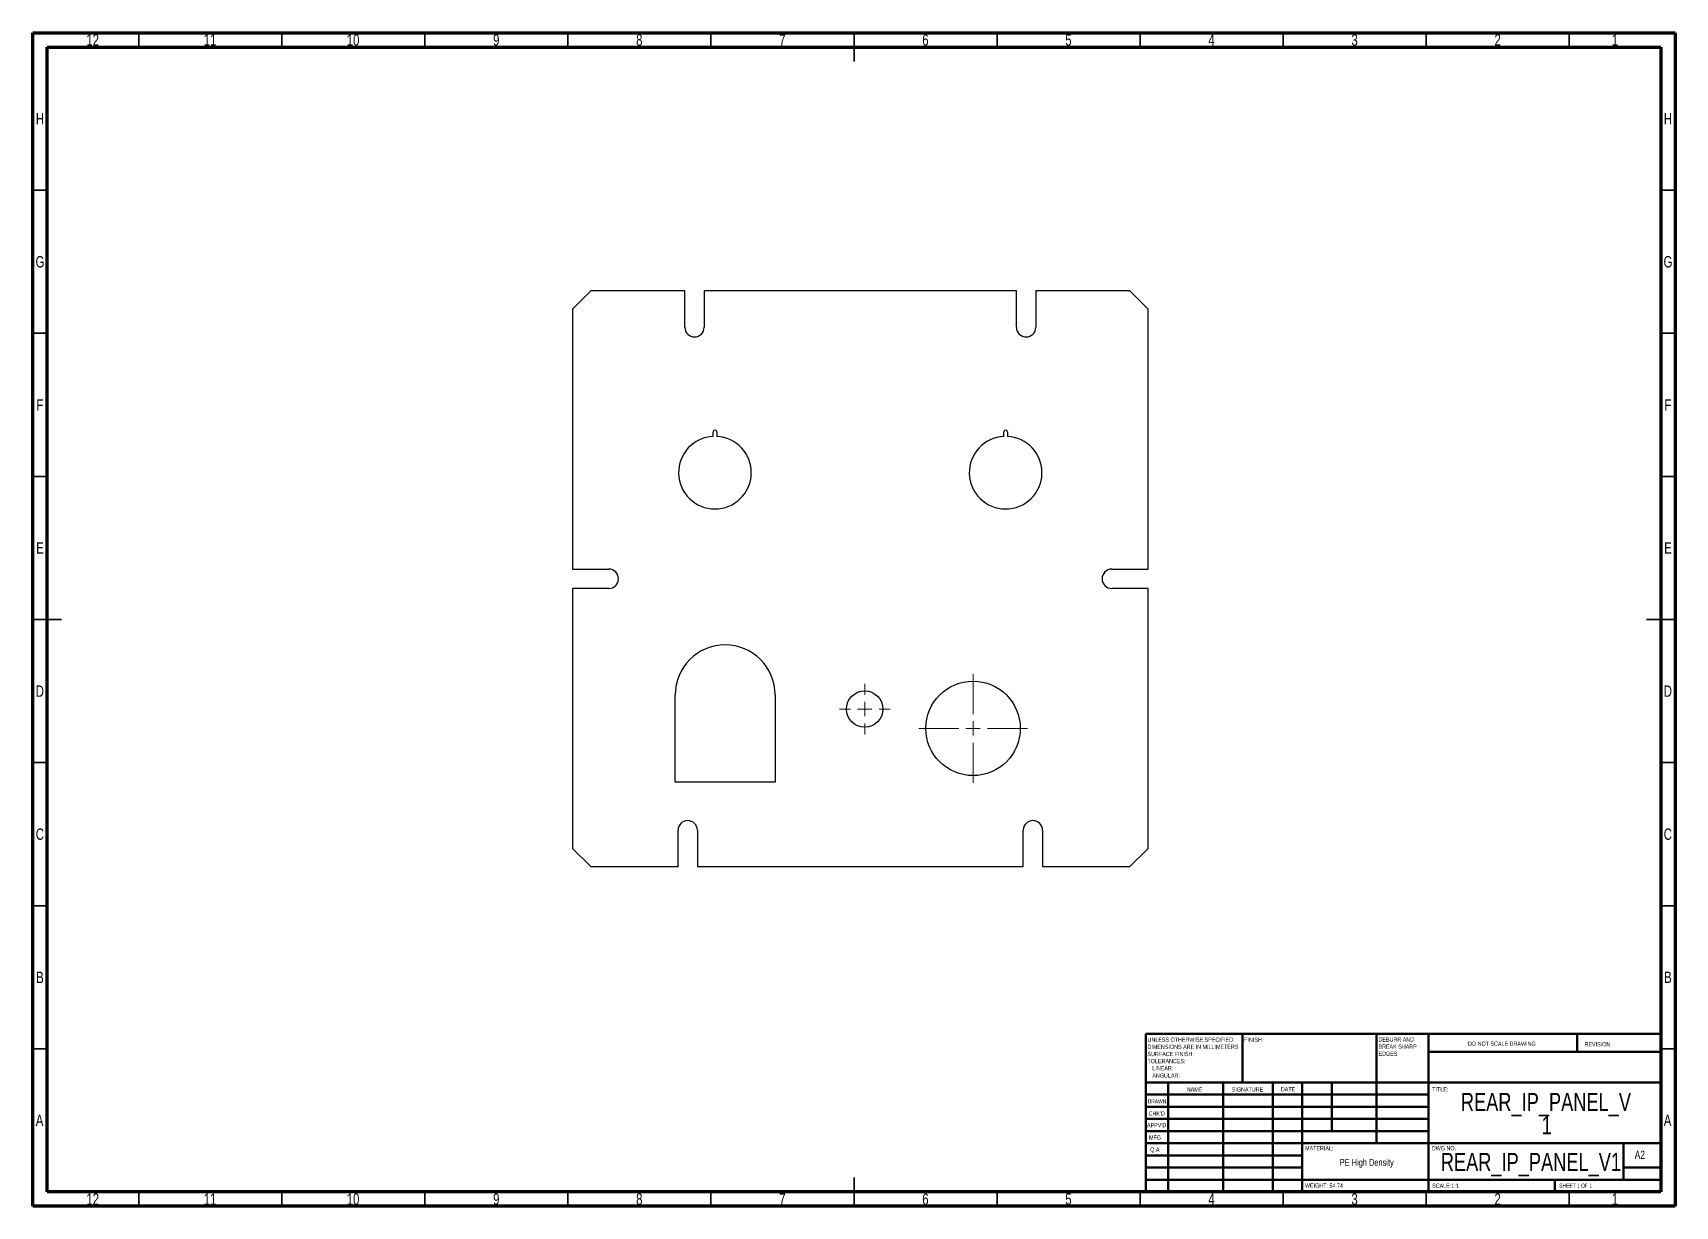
# Model space of a CAD drawing. Header units: millimetres. Extents: x 15 to 589, y 5 to 415.
import ezdxf

# ---------------------------------------------------------------- set-up
doc = ezdxf.new("R2010")
doc.units = ezdxf.units.MM
doc.styles.add('SLDTEXTSTYLE0', font='TXT', dxfattribs={"width": 0.75})
doc.styles.add('SLDTEXTSTYLE1', font='TXT', dxfattribs={"width": 0.686449})
doc.styles.add('SLDTEXTSTYLE2', font='TXT', dxfattribs={"width": 0.6875})

# ---------------------------------------------------------------- blocks, each defined once
blk = doc.blocks.new('SW_NOTE_0')
at = {"color": 0, "linetype": 'Continuous', "lineweight": 0, "char_height": 1.5, "attachment_point": 1, "style": 'SLDTEXTSTYLE0'}
for s, insert in [('UNLESS OTHERWISE SPECIFIED:', (0, 1.93)), ('TOLERANCES:', (0, -5.57)), ('SURFACE FINISH:', (0, -3.07)), ('DIMENSIONS ARE IN MILLIMETERS', (0, -0.57)), ('ANGULAR:', (1.69, -10.57)), ('LINEAR:', (1.69, -8.07))]:
    blk.add_mtext(s, dxfattribs=dict(at, insert=insert))
blk = doc.blocks.new('SW_NOTE_0_1')
at = {"color": 0, "linetype": 'Continuous', "lineweight": 0, "char_height": 1.5, "attachment_point": 1, "style": 'SLDTEXTSTYLE0'}
for s, insert in [('DEBURR AND', (0, 1.93)), ('BREAK SHARP', (0, -0.57)), ('EDGES', (0, -3.07))]:
    blk.add_mtext(s, dxfattribs=dict(at, insert=insert))
blk = doc.blocks.new('SW_NOTE_0_2')
at = {"color": 0, "linetype": 'Continuous', "lineweight": 0, "char_height": 6.35, "attachment_point": 2, "style": 'SLDTEXTSTYLE0'}
for s, insert in [('REAR_IP_PANEL_V', (35.42, 8.19)), ('1', (35.71, 0.07))]:
    blk.add_mtext(s, dxfattribs=dict(at, insert=insert))
blk = doc.blocks.new('SW_CENTERMARKSYMBOL_0')
at = {"color": 0, "linetype": 'Continuous', "lineweight": 18}
for p, q in [((0, 5), (0, 19)), ((-5, 0), (-19, 0)), ((0, 0), (-2.5, 0)), ((0, 0), (0, 2.5)), ((0, 0), (0, -2.5)), ((0, 0), (2.5, 0)), ((5, 0), (19, 0)), ((0, -5), (0, -19))]:
    blk.add_line(p, q, dxfattribs=at)
blk = doc.blocks.new('SW_CENTERMARKSYMBOL_1')
at = {"color": 0, "linetype": 'Continuous', "lineweight": 18}
for p, q in [((0, 5), (0, 8.85)), ((-5, 0), (-8.85, 0)), ((0, 0), (-2.5, 0)), ((0, 0), (0, 2.5)), ((0, 0), (0, -2.5)), ((0, 0), (2.5, 0)), ((5, 0), (8.85, 0)), ((0, -5), (0, -8.85))]:
    blk.add_line(p, q, dxfattribs=at)

msp = doc.modelspace()

# ---------------------------------------------------------------- linework, layer by layer
at = {"color": 7, "linetype": 'Continuous', "lineweight": 70}
for p, q in [((15, 5), (15, 415)), ((15, 415), (589, 415)), ((589, 415), (589, 5)), ((20, 10), (20, 410)), ((20, 410), (584, 410)), ((584, 410), (584, 10)), ((584, 10), (20, 10)), ((589, 5), (15, 5))]:
    msp.add_line(p, q, dxfattribs=at)
at = {"color": 7, "linetype": 'Continuous', "lineweight": 35}
for p, q in [((52, 410), (52, 415)), ((102, 410), (102, 415)), ((152, 410), (152, 415)), ((202, 410), (202, 415)), ((252, 410), (252, 415)), ((302, 415), (302, 405)), ((302, 410), (302, 415)), ((352, 410), (352, 415)), ((402, 410), (402, 415)), ((452, 410), (452, 415)), ((502, 410), (502, 415)), ((552, 410), (552, 415)), ((20, 360), (15, 360)), ((584, 360), (589, 360)), ((20, 310), (15, 310)), ((584, 310), (589, 310)), ((20, 260), (15, 260)), ((584, 260), (589, 260)), ((15, 210), (25, 210)), ((20, 210), (15, 210)), ((589, 210), (579, 210)), ((584, 210), (589, 210)), ((20, 160), (15, 160)), ((584, 160), (589, 160)), ((20, 110), (15, 110)), ((584, 110), (589, 110)), ((20, 60), (15, 60)), ((584, 60), (589, 60)), ((302, 5), (302, 15)), ((52, 10), (52, 5)), ((102, 10), (102, 5)), ((152, 10), (152, 5)), ((202, 10), (202, 5)), ((252, 10), (252, 5)), ((302, 10), (302, 5)), ((352, 10), (352, 5)), ((402, 10), (402, 5)), ((452, 10), (452, 5)), ((502, 10), (502, 5)), ((552, 10), (552, 5))]:
    msp.add_line(p, q, dxfattribs=at)
at = {"color": 7, "linetype": 'Continuous', "lineweight": 25}
for p, q in [((209.97, 324.82), (203.62, 318.47)), ((242.88, 324.82), (209.97, 324.82)), ((242.88, 312.12), (242.88, 324.82)), ((249.64, 324.82), (249.64, 312.12)), ((358.77, 324.82), (249.64, 324.82)), ((358.77, 312.12), (358.77, 324.82)), ((365.52, 324.82), (365.52, 312.12)), ((398.44, 324.82), (365.52, 324.82)), ((404.79, 318.47), (398.44, 324.82)), ((203.62, 318.47), (203.62, 227.61)), ((404.79, 227.61), (404.79, 318.47)), ((252.77, 274), (252.77, 275.54)), ((254.04, 275.54), (254.04, 274)), ((354.37, 274), (354.37, 275.54)), ((355.64, 275.54), (355.64, 274)), ((203.62, 227.61), (216.32, 227.61)), ((392.09, 227.61), (404.79, 227.61)), ((203.62, 220.86), (203.62, 130)), ((216.32, 220.86), (203.62, 220.86)), ((404.79, 220.86), (392.09, 220.86)), ((404.79, 130), (404.79, 220.86)), ((239.5, 153.18), (239.5, 183.66)), ((274.42, 183.66), (274.42, 153.18)), ((274.42, 153.18), (239.5, 153.18)), ((240.5, 123.65), (240.5, 136.35)), ((247.26, 136.35), (247.26, 123.65)), ((361.15, 123.65), (361.15, 136.35)), ((367.91, 136.35), (367.91, 123.65)), ((203.62, 130), (209.97, 123.65)), ((398.44, 123.65), (404.79, 130)), ((209.97, 123.65), (240.5, 123.65)), ((247.26, 123.65), (361.15, 123.65)), ((367.91, 123.65), (398.44, 123.65))]:
    msp.add_line(p, q, dxfattribs=at)
at = {"color": 7, "linetype": 'Continuous', "lineweight": 50}
for p, q in [((404, 65.25), (584, 65.25)), ((404, 65.25), (404, 10)), ((437.8, 48.25), (437.8, 65.25)), ((484.6, 65.25), (484.6, 27)), ((502.8, 65.25), (502.8, 10)), ((554.8, 58.88), (554.8, 65.25)), ((584, 58.88), (502.8, 58.88)), ((584, 48.25), (404, 48.25)), ((411.8, 48.25), (411.8, 10)), ((430.99, 48.25), (430.99, 10)), ((448.4, 48.25), (448.4, 10)), ((458.6, 10), (458.6, 48.25)), ((469, 31.25), (469, 48.25)), ((502.8, 44), (404, 44)), ((502.8, 39.75), (404, 39.75)), ((502.8, 35.5), (404, 35.5)), ((502.8, 31.25), (404, 31.25)), ((458.6, 27), (404, 27)), ((458.6, 27), (584, 27)), ((571, 14.25), (571, 27)), ((458.6, 22.75), (404, 22.75)), ((458.6, 18.5), (404, 18.5)), ((584, 18.5), (571, 18.5)), ((404, 14.25), (584, 14.25)), ((547, 10), (547, 14.25))]:
    msp.add_line(p, q, dxfattribs=at)
at = {"color": 7, "linetype": 'Continuous', "lineweight": 25}
for centre, radius in [((305.74, 178.7), 6.35), ((343.62, 171.95), 16.5)]:
    msp.add_circle(centre, radius, dxfattribs=at)
for centre, radius, start, end in [((246.26, 312.12), 3.38, 180, 0), ((362.15, 312.12), 3.38, 180, 0), ((253.4, 275.54), 0.635, 0, 180), ((355, 275.54), 0.635, 0, 180), ((253.4, 261.32), 12.7, 92.86598, 87.13402), ((355, 261.32), 12.7, 92.86598, 87.13402), ((216.32, 224.23), 3.38, 270, 90), ((392.09, 224.23), 3.38, 90, 270), ((256.96, 183.66), 17.46, 0, 180), ((243.88, 136.35), 3.38, 0, 180), ((364.53, 136.35), 3.38, 0, 180)]:
    msp.add_arc(centre, radius, start, end, dxfattribs=at)

# ---------------------------------------------------------------- block references
at = {"color": 7, "linetype": 'Continuous', "lineweight": 0}
for name, p in [('SW_CENTERMARKSYMBOL_0', (343.62, 171.95)), ('SW_CENTERMARKSYMBOL_1', (305.74, 178.7)), ('SW_NOTE_0', (404.59, 61.99)), ('SW_NOTE_0_1', (485.31, 62.07)), ('SW_NOTE_0_2', (508.42, 36.39))]:
    msp.add_blockref(name, p, dxfattribs=at)

# ---------------------------------------------------------------- texts
for s, insert, char_height, attachment_point, style in [('12', (35.92, 414.49), 3.969, 2, 'SLDTEXTSTYLE0'), ('11', (76.92, 414.49), 3.969, 2, 'SLDTEXTSTYLE0'), ('10', (126.92, 414.49), 3.969, 2, 'SLDTEXTSTYLE0'), ('9', (176.96, 414.49), 3.97, 2, 'SLDTEXTSTYLE0'), ('8', (226.96, 414.49), 3.97, 2, 'SLDTEXTSTYLE0'), ('7', (276.96, 414.49), 3.97, 2, 'SLDTEXTSTYLE0'), ('6', (326.96, 414.49), 3.97, 2, 'SLDTEXTSTYLE0'), ('5', (376.96, 414.49), 3.97, 2, 'SLDTEXTSTYLE0'), ('4', (426.96, 414.49), 3.97, 2, 'SLDTEXTSTYLE0'), ('3', (476.96, 414.49), 3.97, 2, 'SLDTEXTSTYLE0'), ('2', (526.96, 414.49), 3.97, 2, 'SLDTEXTSTYLE0'), ('1', (567.96, 414.49), 3.97, 2, 'SLDTEXTSTYLE0'), ('H', (17.49, 386.95), 3.97, 2, 'SLDTEXTSTYLE0'), ('H', (586.49, 386.95), 3.97, 2, 'SLDTEXTSTYLE0'), ('G', (17.49, 336.99), 3.97, 2, 'SLDTEXTSTYLE0'), ('G', (586.49, 336.99), 3.97, 2, 'SLDTEXTSTYLE0'), ('F', (17.46, 286.95), 3.97, 2, 'SLDTEXTSTYLE0'), ('F', (586.46, 286.95), 3.97, 2, 'SLDTEXTSTYLE0'), ('E', (17.51, 236.99), 3.97, 2, 'SLDTEXTSTYLE0'), ('E', (586.51, 236.99), 3.97, 2, 'SLDTEXTSTYLE0'), ('D', (17.45, 186.95), 3.97, 2, 'SLDTEXTSTYLE0'), ('D', (586.45, 186.95), 3.97, 2, 'SLDTEXTSTYLE0'), ('C', (17.46, 136.99), 3.97, 2, 'SLDTEXTSTYLE0'), ('C', (586.46, 136.99), 3.97, 2, 'SLDTEXTSTYLE0'), ('B', (17.47, 86.95), 3.97, 2, 'SLDTEXTSTYLE0'), ('B', (586.47, 86.95), 3.97, 2, 'SLDTEXTSTYLE0'), ('FINISH:', (438.37, 63.92), 1.5, 1, 'SLDTEXTSTYLE0'), ('DO NOT SCALE DRAWING', (516.61, 62.53), 1.5, 1, 'SLDTEXTSTYLE0'), ('REVISION', (557.33, 62.33), 1.5, 1, 'SLDTEXTSTYLE0'), ('NAME', (418.32, 46.5), 1.5, 1, 'SLDTEXTSTYLE0'), ('SIGNATURE', (434.03, 46.56), 1.5, 1, 'SLDTEXTSTYLE0'), ('DATE', (451.21, 46.58), 1.5, 1, 'SLDTEXTSTYLE0'), ('TITLE:', (504.09, 46.58), 1.5, 1, 'SLDTEXTSTYLE0'), ('DRAWN', (404.64, 42.38), 1.5, 1, 'SLDTEXTSTYLE1'), ('A', (17.34, 36.99), 3.97, 2, 'SLDTEXTSTYLE0'), ("CHK'D", (404.94, 38.16), 1.5, 1, 'SLDTEXTSTYLE0'), ('A', (586.34, 36.99), 3.97, 2, 'SLDTEXTSTYLE0'), ("APPV'D", (404.4, 34.07), 1.5, 1, 'SLDTEXTSTYLE0'), ('MFG', (405.12, 29.72), 1.5, 1, 'SLDTEXTSTYLE0'), ('Q.A', (405.51, 25.5), 1.5, 1, 'SLDTEXTSTYLE0'), ('MATERIAL:', (459.65, 25.99), 1.5, 1, 'SLDTEXTSTYLE0'), ('DWG NO.', (503.95, 25.99), 1.5, 1, 'SLDTEXTSTYLE0'), ('REAR_IP_PANEL_V1', (538.59, 23.61), 6.35, 2, 'SLDTEXTSTYLE0'), ('A2', (574.87, 24.41), 2.91, 1, 'SLDTEXTSTYLE0'), ('PE High Density', (481.2, 21.49), 2.3813, 2, 'SLDTEXTSTYLE0'), ('WEIGHT: 54.74', (459.62, 12.95), 1.4986, 1, 'SLDTEXTSTYLE0'), ('SCALE:1:1', (504.07, 12.9), 1.5, 1, 'SLDTEXTSTYLE0'), ('SHEET 1 OF 1', (548.48, 12.9), 1.5, 1, 'SLDTEXTSTYLE2'), ('12', (35.92, 9.45), 3.969, 2, 'SLDTEXTSTYLE0'), ('11', (76.92, 9.45), 3.969, 2, 'SLDTEXTSTYLE0'), ('10', (126.92, 9.45), 3.969, 2, 'SLDTEXTSTYLE0'), ('9', (176.96, 9.45), 3.97, 2, 'SLDTEXTSTYLE0'), ('8', (226.96, 9.45), 3.97, 2, 'SLDTEXTSTYLE0'), ('7', (276.96, 9.45), 3.97, 2, 'SLDTEXTSTYLE0'), ('6', (326.96, 9.45), 3.97, 2, 'SLDTEXTSTYLE0'), ('5', (376.96, 9.45), 3.97, 2, 'SLDTEXTSTYLE0'), ('4', (426.96, 9.45), 3.97, 2, 'SLDTEXTSTYLE0'), ('3', (476.96, 9.45), 3.97, 2, 'SLDTEXTSTYLE0'), ('2', (526.96, 9.45), 3.97, 2, 'SLDTEXTSTYLE0'), ('1', (567.96, 9.45), 3.97, 2, 'SLDTEXTSTYLE0')]:
    msp.add_mtext(s, dxfattribs=dict(at, insert=insert, char_height=char_height, attachment_point=attachment_point, style=style))

doc.saveas('drawing.dxf')
